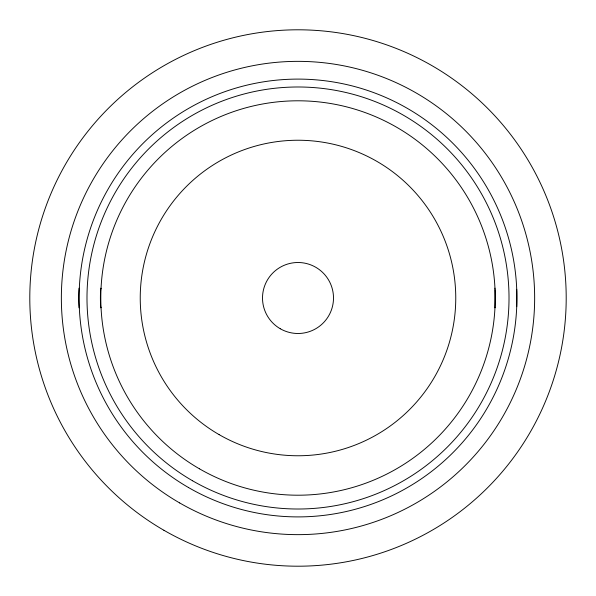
<?xml version="1.0" encoding="UTF-8"?>
<svg xmlns="http://www.w3.org/2000/svg" width="596" height="596" viewBox="0 0 596 596"><rect width="100%" height="100%" fill="white"/><g stroke="black" fill="none" stroke-linecap="round" stroke-linejoin="round"><path stroke-width="0.89" d="M516.725 306.694L516.769 290.379M494.985 307.283L495.023 289.544M494.978 307.439L494.963 307.849M494.963 288.151L494.978 288.561M516.725 289.306L516.747 289.805M101.037 307.581A9.856 0.507 -90 0 1 100.411 298A9.856 0.507 -90 0 1 101.037 288.419M79.32 307.581A9.856 0.454 90 0 1 78.754 298A9.856 0.454 90 0 1 79.32 288.419M280.254 328.739A35.499 35.499 0 0 0 333.499 298A35.499 35.499 0 0 0 280.254 267.261A35.499 35.499 0 0 0 280.254 328.739M219.119 434.626A157.761 157.761 0 0 0 455.761 298A157.761 157.761 0 0 0 219.119 161.374A157.761 157.761 0 0 0 219.119 434.626M199.399 468.784A197.209 197.209 0 0 0 495.209 298A197.209 197.209 0 0 0 199.399 127.216A197.209 197.209 0 0 0 199.399 468.784M192.493 480.741A211.014 211.014 0 0 0 509.014 298A211.014 211.014 0 0 0 192.493 115.259A211.014 211.014 0 0 0 192.493 480.741M188.552 487.573A218.896 218.896 0 0 0 516.896 298A218.896 218.896 0 0 0 188.552 108.427A218.896 218.896 0 0 0 188.552 487.573M179.679 502.942A236.649 236.649 0 0 0 534.649 298A236.649 236.649 0 0 0 179.679 93.058A236.649 236.649 0 0 0 179.679 502.942M163.9 530.269A268.2 268.2 0 0 0 566.2 298A268.2 268.2 0 0 0 163.9 65.731A268.2 268.2 0 0 0 163.9 530.269"/></g></svg>
